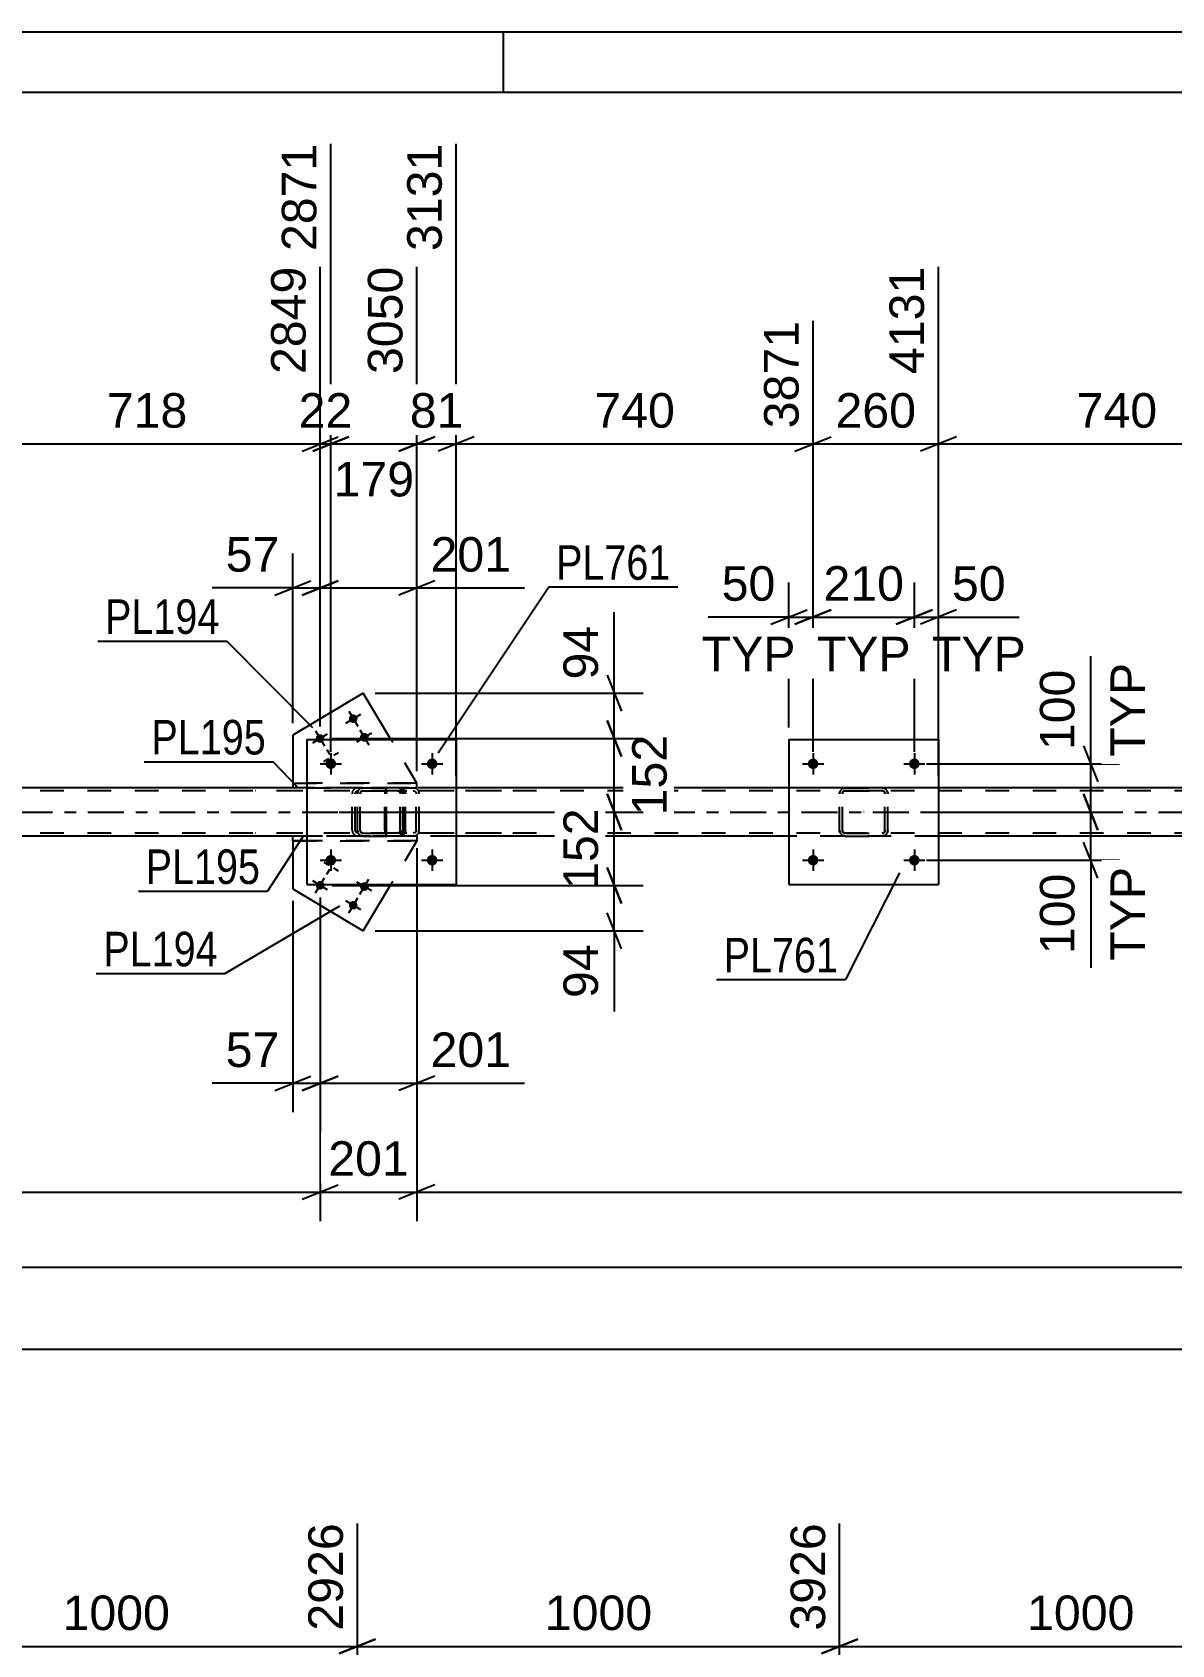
# Model space of a CAD drawing. Header units: millimetres. Extents: x -111 to 730, y -400 to 194.
# Drawn here: x 60.6 to 155.1, y 60.6 to 194.3 of the extents above; entities that cross this region are included whole.
import ezdxf

# ---------------------------------------------------------------- set-up
doc = ezdxf.new("R2010")
doc.units = ezdxf.units.MM
doc.linetypes.add('DXK_LINE_DOT2', pattern=[3.9198, 1.9599, -1.9599])
doc.linetypes.add('DXK_LINE_DOT3', pattern=[5.9187, 2.979, -0.9799, 0.9799, -0.9799])
doc.styles.add('Arial', font='ARIAL.TTF', dxfattribs={"height": 0.2})
doc.styles.add('Arial Narrow', font='ARIALN.TTF', dxfattribs={"height": 0.2})

# ---------------------------------------------------------------- blocks, each defined once
blk = doc.blocks.new('Unknown-203724211-1113')
at = {"color": 5, "linetype": 'Continuous'}
for p, q in [((729.67, 194.3), (-111.33, 194.3)), ((99.67, 189.3), (99.67, 194.3)), ((724.67, 189.3), (-106.33, 189.3))]:
    blk.add_line(p, q, dxfattribs=at)
blk = doc.blocks.new('Part-203724211-4743 - 4725')
at = {"color": 2, "linetype": 'Continuous'}
for p, q in [((123.35, 135.64), (123.35, 123.64)), ((123.35, 135.64), (135.75, 135.64)), ((135.75, 135.64), (135.75, 123.64)), ((123.35, 123.64), (135.75, 123.64))]:
    blk.add_line(p, q, dxfattribs=at)
blk = doc.blocks.new('Bolt-203724211-4801 - 4725')
at = {"linetype": 'Continuous'}
for points in [[(125.79, 125.64, -1), (124.91, 125.64, -1)], [(134.19, 125.64, -1), (133.31, 125.64, -1)]]:
    blk.add_hatch(color=1, dxfattribs=at).paths.add_polyline_path(points)
at = {"color": 1, "linetype": 'Continuous'}
for p, q in [((125.35, 126.52), (125.35, 124.76)), ((133.75, 126.52), (133.75, 124.76)), ((124.47, 125.64), (126.23, 125.64)), ((132.87, 125.64), (134.63, 125.64))]:
    blk.add_line(p, q, dxfattribs=at)
blk = doc.blocks.new('Part-203724211-4737 - 4725')
at = {"color": 2, "linetype": 'Continuous'}
for p, q in [((83.35, 135.64), (83.35, 123.64)), ((83.35, 135.64), (95.75, 135.64)), ((95.75, 135.64), (95.75, 123.64)), ((83.35, 123.64), (95.75, 123.64))]:
    blk.add_line(p, q, dxfattribs=at)
blk = doc.blocks.new('Part-203724211-4738 - 4725')
at = {"color": 7, "linetype": 'DXK_LINE_DOT2'}
for p, q in [((87.55, 131.16), (87.58, 131.35)), ((87.58, 131.35), (87.55, 131.16)), ((87.55, 128.12), (87.55, 131.16)), ((87.79, 131.16), (87.8, 131.26)), ((87.8, 131.26), (87.79, 131.16)), ((87.79, 128.12), (87.79, 131.16)), ((87.8, 131.26), (87.86, 131.33)), ((87.86, 131.33), (87.8, 131.26)), ((87.84, 131.61), (88.03, 131.64)), ((88.03, 131.64), (87.84, 131.61)), ((87.86, 131.33), (87.93, 131.39)), ((87.93, 131.39), (87.86, 131.33)), ((87.93, 131.39), (88.03, 131.4)), ((88.03, 131.4), (87.93, 131.39)), ((88.03, 131.64), (91.07, 131.64)), ((88.03, 131.64), (88.03, 131.64)), ((88.03, 131.64), (91.07, 131.64)), ((88.03, 131.4), (91.07, 131.4)), ((88.03, 131.4), (88.03, 131.4)), ((91.07, 131.4), (88.03, 131.4)), ((91.07, 131.64), (91.07, 131.64)), ((91.07, 131.64), (91.25, 131.61)), ((91.25, 131.61), (91.07, 131.64)), ((91.07, 131.4), (91.07, 131.4)), ((91.07, 131.4), (91.16, 131.39)), ((91.16, 131.39), (91.07, 131.4)), ((91.16, 131.39), (91.24, 131.33)), ((91.24, 131.33), (91.16, 131.39)), ((91.24, 131.33), (91.29, 131.26)), ((91.29, 131.26), (91.24, 131.33)), ((91.29, 131.26), (91.31, 131.16)), ((91.31, 131.16), (91.29, 131.26)), ((91.31, 128.12), (91.31, 131.16)), ((91.51, 131.35), (91.55, 131.16)), ((91.55, 131.16), (91.51, 131.35)), ((91.55, 128.12), (91.55, 131.16)), ((87.58, 127.94), (87.55, 128.12)), ((87.55, 128.12), (87.58, 127.94)), ((87.8, 128.03), (87.79, 128.12)), ((87.79, 128.12), (87.8, 128.03)), ((87.86, 127.95), (87.8, 128.03)), ((87.8, 128.03), (87.86, 127.95)), ((88.03, 127.64), (87.84, 127.68)), ((87.84, 127.68), (88.03, 127.64)), ((87.93, 127.9), (87.86, 127.95)), ((87.86, 127.95), (87.93, 127.9)), ((88.03, 127.88), (87.93, 127.9)), ((87.93, 127.9), (88.03, 127.88)), ((88.03, 127.88), (91.07, 127.88)), ((88.03, 127.88), (88.03, 127.88)), ((88.03, 127.88), (91.07, 127.88)), ((88.03, 127.64), (91.07, 127.64)), ((88.03, 127.64), (88.03, 127.64)), ((88.03, 127.64), (91.07, 127.64)), ((91.16, 127.9), (91.07, 127.88)), ((91.07, 127.88), (91.16, 127.9)), ((91.07, 127.88), (91.07, 127.88)), ((91.25, 127.68), (91.07, 127.64)), ((91.07, 127.64), (91.25, 127.68)), ((91.07, 127.64), (91.07, 127.64)), ((91.24, 127.95), (91.16, 127.9)), ((91.16, 127.9), (91.24, 127.95)), ((91.29, 128.03), (91.24, 127.95)), ((91.24, 127.95), (91.29, 128.03)), ((91.31, 128.12), (91.29, 128.03)), ((91.29, 128.03), (91.31, 128.12)), ((91.55, 128.12), (91.51, 127.94)), ((91.51, 127.94), (91.55, 128.12))]:
    blk.add_line(p, q, dxfattribs=at)
at = {"color": 7, "linetype": 'DXK_LINE_DOT3'}
blk.add_line((89.55, 129.64), (89.55, 129.65), dxfattribs=at)
at = {"color": 7, "linetype": 'DXK_LINE_DOT2'}
for centre, start, end in [((88.03, 131.16), 112.5, 157.5), ((88.03, 131.16), 112.5, 157.5), ((91.07, 131.16), 22.5, 67.5), ((91.07, 131.16), 22.5, 67.5), ((88.03, 128.12), 202.5, 247.5), ((88.03, 128.12), 202.5, 247.5), ((91.07, 128.12), 292.5, 337.5), ((91.07, 128.12), 292.5, 337.5)]:
    blk.add_arc(centre, 0.48, start, end, dxfattribs=at)
blk = doc.blocks.new('Part-203724211-4808 - 4725')
at = {"color": 7, "linetype": 'DXK_LINE_DOT2'}
for p, q in [((89.84, 131.35), (89.82, 131.16)), ((89.82, 128.12), (89.82, 131.16)), ((89.9, 131.5), (89.84, 131.35)), ((89.99, 131.61), (89.9, 131.5)), ((89.96, 131.16), (89.97, 131.26)), ((89.96, 128.12), (89.96, 131.16)), ((89.97, 131.26), (90, 131.33)), ((90.09, 131.64), (89.99, 131.61)), ((90, 131.33), (90.04, 131.39)), ((90.04, 131.39), (90.09, 131.4)), ((99.5, 131.64), (90.09, 131.64)), ((99.5, 131.4), (90.09, 131.4)), ((91.37, 131.64), (91.37, 131.4)), ((92.38, 131.61), (92.18, 131.64)), ((92.18, 131.4), (92.28, 131.39)), ((92.28, 131.39), (92.36, 131.33)), ((92.36, 131.33), (92.42, 131.26)), ((92.42, 131.26), (92.43, 131.16)), ((92.43, 128.12), (92.43, 131.16)), ((92.69, 131.16), (92.65, 131.35)), ((92.69, 128.12), (92.69, 131.16)), ((89.82, 128.12), (89.84, 127.94)), ((89.84, 127.94), (89.9, 127.78)), ((89.9, 127.78), (89.99, 127.68)), ((89.97, 128.03), (89.96, 128.12)), ((90, 127.95), (89.97, 128.03)), ((89.99, 127.68), (90.09, 127.64)), ((90.04, 127.9), (90, 127.95)), ((90.09, 127.88), (90.04, 127.9)), ((99.5, 127.88), (90.09, 127.88)), ((99.5, 127.64), (90.09, 127.64)), ((91.37, 127.64), (91.37, 127.88)), ((92.28, 127.9), (92.18, 127.88)), ((92.18, 127.64), (92.38, 127.68)), ((92.36, 127.95), (92.28, 127.9)), ((92.42, 128.03), (92.36, 127.95)), ((92.43, 128.12), (92.42, 128.03)), ((92.65, 127.94), (92.69, 128.12))]:
    blk.add_line(p, q, dxfattribs=at)
for centre, start, end in [((92.2, 131.15), 23.8494, 68.8059), ((92.2, 128.14), 291.1941, 336.1506)]:
    blk.add_arc(centre, 0.492, start, end, dxfattribs=at)
blk = doc.blocks.new('Part-203724211-4744 - 4725')
at = {"color": 7, "linetype": 'DXK_LINE_DOT2'}
for p, q in [((127.55, 131.16), (127.58, 131.35)), ((127.58, 131.35), (127.55, 131.16)), ((127.55, 128.12), (127.55, 131.16)), ((127.79, 131.16), (127.8, 131.26)), ((127.8, 131.26), (127.79, 131.16)), ((127.79, 128.12), (127.79, 131.16)), ((127.8, 131.26), (127.86, 131.33)), ((127.86, 131.33), (127.8, 131.26)), ((127.84, 131.61), (128.03, 131.64)), ((128.03, 131.64), (127.84, 131.61)), ((127.86, 131.33), (127.93, 131.39)), ((127.93, 131.39), (127.86, 131.33)), ((127.93, 131.39), (128.03, 131.4)), ((128.03, 131.4), (127.93, 131.39)), ((128.03, 131.64), (131.07, 131.64)), ((128.03, 131.64), (128.03, 131.64)), ((128.03, 131.64), (131.07, 131.64)), ((128.03, 131.4), (131.07, 131.4)), ((128.03, 131.4), (128.03, 131.4)), ((131.07, 131.4), (128.03, 131.4)), ((131.07, 131.64), (131.07, 131.64)), ((131.07, 131.64), (131.25, 131.61)), ((131.25, 131.61), (131.07, 131.64)), ((131.07, 131.4), (131.07, 131.4)), ((131.07, 131.4), (131.16, 131.39)), ((131.16, 131.39), (131.07, 131.4)), ((131.16, 131.39), (131.24, 131.33)), ((131.24, 131.33), (131.16, 131.39)), ((131.24, 131.33), (131.29, 131.26)), ((131.29, 131.26), (131.24, 131.33)), ((131.29, 131.26), (131.31, 131.16)), ((131.31, 131.16), (131.29, 131.26)), ((131.31, 128.12), (131.31, 131.16)), ((131.51, 131.35), (131.55, 131.16)), ((131.55, 131.16), (131.51, 131.35)), ((131.55, 128.12), (131.55, 131.16)), ((127.58, 127.94), (127.55, 128.12)), ((127.55, 128.12), (127.58, 127.94)), ((127.8, 128.03), (127.79, 128.12)), ((127.79, 128.12), (127.8, 128.03)), ((127.86, 127.95), (127.8, 128.03)), ((127.8, 128.03), (127.86, 127.95)), ((128.03, 127.64), (127.84, 127.68)), ((127.84, 127.68), (128.03, 127.64)), ((127.93, 127.9), (127.86, 127.95)), ((127.86, 127.95), (127.93, 127.9)), ((128.03, 127.88), (127.93, 127.9)), ((127.93, 127.9), (128.03, 127.88)), ((128.03, 127.88), (131.07, 127.88)), ((128.03, 127.88), (128.03, 127.88)), ((128.03, 127.88), (131.07, 127.88)), ((128.03, 127.64), (131.07, 127.64)), ((128.03, 127.64), (128.03, 127.64)), ((128.03, 127.64), (131.07, 127.64)), ((131.16, 127.9), (131.07, 127.88)), ((131.07, 127.88), (131.16, 127.9)), ((131.07, 127.88), (131.07, 127.88)), ((131.25, 127.68), (131.07, 127.64)), ((131.07, 127.64), (131.25, 127.68)), ((131.07, 127.64), (131.07, 127.64)), ((131.24, 127.95), (131.16, 127.9)), ((131.16, 127.9), (131.24, 127.95)), ((131.29, 128.03), (131.24, 127.95)), ((131.24, 127.95), (131.29, 128.03)), ((131.31, 128.12), (131.29, 128.03)), ((131.29, 128.03), (131.31, 128.12)), ((131.55, 128.12), (131.51, 127.94)), ((131.51, 127.94), (131.55, 128.12))]:
    blk.add_line(p, q, dxfattribs=at)
at = {"color": 7, "linetype": 'DXK_LINE_DOT3'}
blk.add_line((129.55, 129.64), (129.55, 129.65), dxfattribs=at)
at = {"color": 7, "linetype": 'DXK_LINE_DOT2'}
for centre, start, end in [((128.03, 131.16), 112.5, 157.5), ((128.03, 131.16), 112.5, 157.5), ((131.07, 131.16), 22.5, 67.5), ((131.07, 131.16), 22.5, 67.5), ((128.03, 128.12), 202.5, 247.5), ((128.03, 128.12), 202.5, 247.5), ((131.07, 128.12), 292.5, 337.5), ((131.07, 128.12), 292.5, 337.5)]:
    blk.add_arc(centre, 0.48, start, end, dxfattribs=at)
blk = doc.blocks.new('Part-203724211-4756 - 4725')
at = {"color": 7, "linetype": 'DXK_LINE_DOT2'}
for p, q in [((623.74, 131.4), (-29.49, 131.4)), ((623.74, 131.64), (-2.86, 131.64)), ((95.75, 131.64), (82.2, 131.64)), ((135.75, 131.64), (123.35, 131.64)), ((623.74, 127.88), (-29.49, 127.88)), ((95.75, 127.64), (82.2, 127.64)), ((135.75, 127.64), (123.35, 127.64))]:
    blk.add_line(p, q, dxfattribs=at)
at = {"color": 2, "linetype": 'Continuous'}
for p, q in [((82.2, 131.64), (55.75, 131.64)), ((123.35, 131.64), (95.75, 131.64)), ((163.35, 131.64), (135.75, 131.64)), ((82.2, 127.64), (55.75, 127.64)), ((123.35, 127.64), (95.75, 127.64)), ((163.35, 127.64), (135.75, 127.64))]:
    blk.add_line(p, q, dxfattribs=at)
at = {"color": 7, "linetype": 'DXK_LINE_DOT3'}
blk.add_line((-29.49, 129.64), (623.74, 129.64), dxfattribs=at)
blk = doc.blocks.new('Part-203724211-4826 - 4725')
at = {"color": 2, "linetype": 'Continuous'}
for p, q in [((82.2, 132.04), (82.2, 131.64)), ((82.2, 132.04), (83.35, 132.04)), ((83.35, 131.64), (82.2, 131.64))]:
    blk.add_line(p, q, dxfattribs=at)
at = {"color": 7, "linetype": 'DXK_LINE_DOT2'}
for p, q in [((92.49, 132.04), (83.35, 132.04)), ((83.35, 131.64), (92.49, 131.64)), ((92.49, 131.64), (92.49, 132.04))]:
    blk.add_line(p, q, dxfattribs=at)
blk = doc.blocks.new('Bolt-203724211-4799 - 4725')
at = {"linetype": 'Continuous'}
for points in [[(85.79, 125.64, -1), (84.91, 125.64, -1)], [(94.19, 125.64, -1), (93.31, 125.64, -1)]]:
    blk.add_hatch(color=1, dxfattribs=at).paths.add_polyline_path(points)
at = {"color": 1, "linetype": 'Continuous'}
for p, q in [((85.35, 126.52), (85.35, 124.76)), ((93.75, 126.52), (93.75, 124.76)), ((84.47, 125.64), (86.23, 125.64)), ((92.87, 125.64), (94.63, 125.64))]:
    blk.add_line(p, q, dxfattribs=at)
blk = doc.blocks.new('Bolt-203724211-4800 - 4725')
at = {"linetype": 'Continuous'}
for points in [[(125.79, 133.64, -1), (124.91, 133.64, -1)], [(134.19, 133.64, -1), (133.31, 133.64, -1)]]:
    blk.add_hatch(color=1, dxfattribs=at).paths.add_polyline_path(points)
at = {"color": 1, "linetype": 'Continuous'}
for p, q in [((125.35, 134.52), (125.35, 132.76)), ((133.75, 134.52), (133.75, 132.76)), ((124.47, 133.64), (126.23, 133.64)), ((132.87, 133.64), (134.63, 133.64))]:
    blk.add_line(p, q, dxfattribs=at)
blk = doc.blocks.new('Bolt-203724211-4804 - 4725')
at = {"linetype": 'Continuous'}
for points in [[(87.52, 137.56, -1), (86.9, 137.19, -1)], [(84.77, 135.92, -1), (84.15, 135.55, -1)], [(88.44, 136.02, -1), (87.82, 135.65, -1)]]:
    blk.add_hatch(color=1, dxfattribs=at).paths.add_polyline_path(points)
at = {"color": 1, "linetype": 'Continuous'}
for p, q in [((86.59, 137.01), (87.83, 137.75)), ((86.84, 138), (87.58, 136.76)), ((87.76, 136.45), (88.5, 135.22)), ((83.85, 135.37), (85.08, 136.11)), ((84.09, 136.36), (84.83, 135.12)), ((87.52, 135.46), (88.75, 136.2)), ((84.77, 133.82), (85.18, 134.07)), ((85.02, 134.81), (85.26, 134.4)), ((85.76, 133.57), (85.51, 133.99)), ((86, 134.56), (85.59, 134.32))]:
    blk.add_line(p, q, dxfattribs=at)
blk = doc.blocks.new('Bolt-203724211-4838 - 4725')
at = {"linetype": 'Continuous'}
for points in [[(85.79, 133.64, -1), (84.91, 133.64, -1)], [(94.19, 133.64, -1), (93.31, 133.64, -1)]]:
    blk.add_hatch(color=1, dxfattribs=at).paths.add_polyline_path(points)
at = {"color": 1, "linetype": 'Continuous'}
for p, q in [((85.35, 134.52), (85.35, 132.76)), ((93.75, 134.52), (93.75, 132.76)), ((84.47, 133.64), (86.23, 133.64)), ((92.87, 133.64), (94.63, 133.64))]:
    blk.add_line(p, q, dxfattribs=at)
blk = doc.blocks.new('Part-203724211-4971 - 4725')
at = {"color": 2, "linetype": 'Continuous'}
for p, q in [((88.04, 139.5), (82.2, 136.02)), ((90.34, 135.64), (88.04, 139.5)), ((82.2, 136.02), (82.2, 132.04))]:
    blk.add_line(p, q, dxfattribs=at)
at = {"color": 7, "linetype": 'DXK_LINE_DOT2'}
for p, q in [((92.49, 132.04), (90.34, 135.64)), ((82.2, 132.04), (92.49, 132.04))]:
    blk.add_line(p, q, dxfattribs=at)
blk = doc.blocks.new('Part-203724211-5010 - 4725')
at = {"color": 7, "linetype": 'DXK_LINE_DOT2'}
for p, q in [((90.86, 131.64), (79.08, 131.64)), ((90.86, 131.4), (79.08, 131.4)), ((87.15, 131.35), (87.11, 131.16)), ((87.11, 128.12), (87.11, 131.16)), ((87.37, 131.16), (87.39, 131.26)), ((87.37, 128.12), (87.37, 131.16)), ((87.39, 131.26), (87.44, 131.33)), ((87.62, 131.64), (87.43, 131.61)), ((87.44, 131.33), (87.52, 131.39)), ((87.52, 131.39), (87.62, 131.4)), ((91.05, 131.61), (90.86, 131.64)), ((90.86, 131.4), (90.95, 131.39)), ((90.95, 131.39), (91.04, 131.33)), ((91.04, 131.33), (91.09, 131.26)), ((91.09, 131.26), (91.11, 131.16)), ((91.11, 128.12), (91.11, 131.16)), ((91.37, 131.16), (91.33, 131.35)), ((91.37, 128.12), (91.37, 131.16)), ((90.86, 127.88), (79.08, 127.88)), ((90.86, 127.64), (79.08, 127.64)), ((87.11, 128.12), (87.15, 127.94)), ((87.39, 128.03), (87.37, 128.12)), ((87.44, 127.95), (87.39, 128.03)), ((87.43, 127.68), (87.62, 127.64)), ((87.52, 127.9), (87.44, 127.95)), ((87.62, 127.88), (87.52, 127.9)), ((90.95, 127.9), (90.86, 127.88)), ((90.86, 127.64), (91.05, 127.68)), ((91.04, 127.95), (90.95, 127.9)), ((91.09, 128.03), (91.04, 127.95)), ((91.11, 128.12), (91.09, 128.03)), ((91.33, 127.94), (91.37, 128.12))]:
    blk.add_line(p, q, dxfattribs=at)
for centre, start, end in [((87.6, 131.14), 110.7583, 155.68), ((90.88, 131.14), 24.32, 69.2417), ((87.6, 128.15), 204.32, 249.2417), ((90.88, 128.15), 290.7583, 335.68)]:
    blk.add_arc(centre, 0.496, start, end, dxfattribs=at)
blk = doc.blocks.new('Bolt-203724211-5011 - 4725')
at = {"linetype": 'Continuous'}
for points in [[(84.15, 123.74, -1), (84.77, 123.37, -1)], [(87.82, 123.64, -1), (88.44, 123.27, -1)], [(86.9, 122.09, -1), (87.52, 121.73, -1)]]:
    blk.add_hatch(color=1, dxfattribs=at).paths.add_polyline_path(points)
at = {"color": 1, "linetype": 'Continuous'}
for p, q in [((85.76, 125.71), (85.51, 125.3)), ((84.77, 125.47), (85.18, 125.22)), ((85.02, 124.48), (85.26, 124.89)), ((86, 124.73), (85.59, 124.97)), ((85.08, 123.18), (83.85, 123.92)), ((84.09, 122.93), (84.83, 124.17)), ((88.75, 123.09), (87.52, 123.82)), ((87.76, 122.84), (88.5, 124.07)), ((87.83, 121.54), (86.59, 122.28)), ((86.84, 121.29), (87.58, 122.53))]:
    blk.add_line(p, q, dxfattribs=at)
blk = doc.blocks.new('Part-203724211-5016 - 4725')
at = {"color": 2, "linetype": 'Continuous'}
for p, q in [((83.35, 127.64), (82.2, 127.64)), ((82.2, 127.24), (82.2, 127.64)), ((83.35, 127.24), (82.2, 127.24))]:
    blk.add_line(p, q, dxfattribs=at)
at = {"color": 7, "linetype": 'DXK_LINE_DOT2'}
for p, q in [((92.49, 127.64), (83.35, 127.64)), ((92.49, 127.24), (83.35, 127.24)), ((92.49, 127.64), (92.49, 127.24))]:
    blk.add_line(p, q, dxfattribs=at)
blk = doc.blocks.new('Part-203724211-5021 - 4725')
at = {"color": 2, "linetype": 'Continuous'}
for p, q in [((82.2, 127.24), (82.2, 123.27)), ((82.2, 123.27), (88.04, 119.78)), ((88.04, 119.78), (90.34, 123.64))]:
    blk.add_line(p, q, dxfattribs=at)
at = {"color": 7, "linetype": 'DXK_LINE_DOT2'}
for p, q in [((82.2, 127.24), (92.49, 127.24)), ((92.49, 127.24), (90.34, 123.64))]:
    blk.add_line(p, q, dxfattribs=at)
blk = doc.blocks.new('StraightDimension-203724211-3779 - 2778')
at = {"color": 7, "linetype": 'Continuous'}
for p, q in [((87.55, 17.65), (87.55, 70.64)), ((127.55, 17.65), (127.55, 70.64)), ((89.05, 61.05), (86.05, 59.85)), ((87.55, 60.45), (127.55, 60.45)), ((126.05, 59.85), (129.05, 61.05))]:
    blk.add_line(p, q, dxfattribs=at)
at = {"color": 0}
blk.add_wipeout([(112.59, 61.2), (112.59, 65.4), (102.5, 65.4), (102.5, 61.2)], dxfattribs=at)
at = {"color": 3, "style": 'Arial'}
blk.add_text('1000', height=2.865, dxfattribs=at).set_placement((103.1, 61.8))
at = {"color": 0, "linetype": 'Continuous'}
blk.add_wipeout([(126.95, 71.24), (122.75, 71.24), (122.75, 61.15), (126.95, 61.15)], dxfattribs=at)
at = {"color": 3, "linetype": 'Continuous', "style": 'Arial'}
blk.add_text('3926', height=2.865, rotation=90.0002, dxfattribs=at).set_placement((126.35, 61.75))
blk = doc.blocks.new('StraightDimension-203724211-3771 - 2778')
at = {"color": 7, "linetype": 'Continuous'}
for p, q in [((127.55, 17.65), (127.55, 70.64)), ((167.55, 17.65), (167.55, 70.64)), ((129.05, 61.05), (126.05, 59.85)), ((127.55, 60.45), (167.55, 60.45)), ((166.05, 59.85), (169.05, 61.05))]:
    blk.add_line(p, q, dxfattribs=at)
at = {"color": 0}
blk.add_wipeout([(152.59, 61.2), (152.59, 65.4), (142.5, 65.4), (142.5, 61.2)], dxfattribs=at)
at = {"color": 3, "style": 'Arial'}
blk.add_text('1000', height=2.865, dxfattribs=at).set_placement((143.1, 61.8))
at = {"color": 0, "linetype": 'Continuous'}
blk.add_wipeout([(166.95, 71.24), (162.75, 71.24), (162.75, 61.15), (166.95, 61.15)], dxfattribs=at)
at = {"color": 3, "linetype": 'Continuous', "style": 'Arial'}
blk.add_text('4926', height=2.865, rotation=90.0002, dxfattribs=at).set_placement((166.35, 61.75))
blk = doc.blocks.new('StraightDimension-203724211-3787 - 2778')
at = {"color": 7, "linetype": 'Continuous'}
for p, q in [((47.55, 17.65), (47.55, 70.64)), ((87.55, 17.65), (87.55, 70.64)), ((49.05, 61.05), (46.05, 59.85)), ((47.55, 60.45), (87.55, 60.45)), ((86.05, 59.85), (89.05, 61.05))]:
    blk.add_line(p, q, dxfattribs=at)
at = {"color": 0}
blk.add_wipeout([(72.59, 61.2), (72.59, 65.4), (62.5, 65.4), (62.5, 61.2)], dxfattribs=at)
at = {"color": 3, "style": 'Arial'}
blk.add_text('1000', height=2.865, dxfattribs=at).set_placement((63.1, 61.8))
at = {"color": 0, "linetype": 'Continuous'}
blk.add_wipeout([(86.95, 71.24), (82.75, 71.24), (82.75, 61.15), (86.95, 61.15)], dxfattribs=at)
at = {"color": 3, "linetype": 'Continuous', "style": 'Arial'}
blk.add_text('2926', height=2.865, rotation=90.0002, dxfattribs=at).set_placement((86.35, 61.75))
blk = doc.blocks.new('StraightDimension-203724211-5972 - 4725')
at = {"color": 7, "linetype": 'Continuous'}
for p, q in [((82.2, 137.02), (82.2, 151.07)), ((84.46, 136.74), (84.46, 151.07)), ((80.7, 147.62), (83.7, 148.82)), ((85.96, 148.82), (82.96, 147.62)), ((82.2, 148.22), (75.5, 148.22)), ((82.2, 148.22), (75.5, 148.22)), ((82.2, 148.22), (84.46, 148.22))]:
    blk.add_line(p, q, dxfattribs=at)
at = {"color": 0}
blk.add_wipeout([(81.68, 148.97), (81.68, 153.17), (76.03, 153.17), (76.03, 148.97)], dxfattribs=at)
at = {"color": 3, "style": 'Arial'}
blk.add_text('57', height=2.865, dxfattribs=at).set_placement((76.63, 149.57))
blk = doc.blocks.new('StraightDimension-203724211-5982 - 4725')
at = {"color": 7, "linetype": 'Continuous'}
for p, q in [((84.46, 136.74), (84.46, 151.07)), ((92.49, 133.04), (92.49, 151.07)), ((82.96, 147.62), (85.96, 148.82)), ((93.99, 148.82), (90.99, 147.62)), ((84.46, 148.22), (92.49, 148.22)), ((92.49, 148.22), (101.42, 148.22)), ((92.49, 148.22), (101.42, 148.22))]:
    blk.add_line(p, q, dxfattribs=at)
at = {"color": 0}
blk.add_wipeout([(100.89, 148.97), (100.89, 153.17), (93.02, 153.17), (93.02, 148.97)], dxfattribs=at)
at = {"color": 3, "style": 'Arial'}
blk.add_text('201', height=2.865, dxfattribs=at).set_placement((93.62, 149.57))
blk = doc.blocks.new('StraightDimension-203724211-5809 - 4725')
at = {"color": 7, "linetype": 'Continuous'}
for p, q in [((133.75, 134.64), (133.75, 148.66)), ((135.75, 136.64), (135.75, 148.66)), ((132.25, 145.21), (135.25, 146.41)), ((133.75, 145.81), (135.75, 145.81)), ((137.25, 146.41), (134.25, 145.21)), ((135.75, 145.81), (142.44, 145.81)), ((135.75, 145.81), (142.44, 145.81))]:
    blk.add_line(p, q, dxfattribs=at)
at = {"color": 0}
blk.add_wipeout([(141.92, 146.56), (141.92, 150.76), (136.27, 150.76), (136.27, 146.56)], dxfattribs=at)
at = {"color": 0, "linetype": 'Continuous'}
blk.add_wipeout([(143.58, 140.71), (143.58, 144.91), (134.61, 144.91), (134.61, 140.71)], dxfattribs=at)
at = {"color": 3, "style": 'Arial'}
blk.add_text('50', height=2.865, dxfattribs=at).set_placement((136.87, 147.16))
at = {"color": 3, "linetype": 'Continuous', "style": 'Arial'}
blk.add_text('TYP', height=2.865, dxfattribs=at).set_placement((135.21, 141.31))
blk = doc.blocks.new('StraightDimension-203724211-5839 - 4725')
at = {"color": 7, "linetype": 'Continuous'}
for p, q in [((148.38, 133.64), (148.38, 142.57)), ((148.38, 133.64), (148.38, 142.57)), ((147.78, 135.14), (148.98, 132.14)), ((134.75, 133.64), (150.78, 133.64)), ((148.38, 129.64), (148.38, 133.64)), ((148.98, 128.14), (147.78, 131.14)), ((134.75, 129.64), (150.78, 129.64))]:
    blk.add_line(p, q, dxfattribs=at)
at = {"color": 0}
blk.add_wipeout([(147.63, 142.04), (143.43, 142.04), (143.43, 134.17), (147.63, 134.17)], dxfattribs=at)
at = {"color": 0, "linetype": 'Continuous'}
blk.add_wipeout([(153.48, 142.59), (149.28, 142.59), (149.28, 133.62), (153.48, 133.62)], dxfattribs=at)
at = {"color": 3, "linetype": 'Continuous', "style": 'Arial'}
blk.add_text('TYP', height=2.865, rotation=90.0002, dxfattribs=at).set_placement((152.88, 134.22))
at = {"color": 3, "style": 'Arial'}
blk.add_text('100', height=2.865, rotation=90.0002, dxfattribs=at).set_placement((147.03, 134.77))
blk = doc.blocks.new('StraightDimension-203724211-5785 - 4725')
at = {"color": 7, "linetype": 'Continuous'}
blk.add_line((-30.13, 91.89), (658.24, 91.89), dxfattribs=at)
blk = doc.blocks.new('StraightDimension-203724211-12449 - 4725')
at = {"color": 7, "linetype": 'Continuous'}
for p, q in [((108.26, 137.24), (109.46, 134.24)), ((85.46, 135.74), (111.71, 135.74)), ((108.86, 129.64), (108.86, 135.74)), ((109.46, 128.14), (108.26, 131.14)), ((86.04, 129.64), (111.71, 129.64))]:
    blk.add_line(p, q, dxfattribs=at)
at = {"color": 0}
blk.add_wipeout([(113.81, 136.63), (109.61, 136.63), (109.61, 128.76), (113.81, 128.76)], dxfattribs=at)
at = {"color": 3, "style": 'Arial'}
blk.add_text('152', height=2.865, rotation=90.0002, dxfattribs=at).set_placement((113.21, 129.36))
blk = doc.blocks.new('StraightDimension-203724211-5963 - 4725')
at = {"color": 7, "linetype": 'Continuous'}
for p, q in [((92.49, 126.24), (92.49, 104.74)), ((84.46, 122.55), (84.46, 104.74)), ((82.96, 106.54), (85.96, 107.74)), ((84.46, 107.14), (92.49, 107.14)), ((93.99, 107.74), (90.99, 106.54)), ((92.49, 107.14), (101.42, 107.14)), ((92.49, 107.14), (101.42, 107.14))]:
    blk.add_line(p, q, dxfattribs=at)
at = {"color": 0}
blk.add_wipeout([(100.89, 107.89), (100.89, 112.09), (93.02, 112.09), (93.02, 107.89)], dxfattribs=at)
at = {"color": 3, "style": 'Arial'}
blk.add_text('201', height=2.865, dxfattribs=at).set_placement((93.62, 108.49))
blk = doc.blocks.new('StraightDimension-203724211-12448 - 4725')
at = {"color": 7, "linetype": 'Continuous'}
for p, q in [((108.86, 139.5), (108.86, 146.2)), ((108.86, 139.5), (108.86, 146.2)), ((108.26, 141), (109.46, 138)), ((89.04, 139.5), (111.26, 139.5)), ((108.86, 135.74), (108.86, 139.5)), ((109.46, 134.24), (108.26, 137.24)), ((85.46, 135.74), (111.26, 135.74))]:
    blk.add_line(p, q, dxfattribs=at)
at = {"color": 0}
blk.add_wipeout([(108.11, 145.68), (103.91, 145.68), (103.91, 140.03), (108.11, 140.03)], dxfattribs=at)
at = {"color": 3, "style": 'Arial'}
blk.add_text('94', height=2.865, rotation=90.0002, dxfattribs=at).set_placement((107.51, 140.63))
blk = doc.blocks.new('StraightDimension-203724211-5658 - 4725')
at = {"color": 7, "linetype": 'Continuous'}
for p, q in [((85.35, 134.64), (85.35, 185.06)), ((92.49, 133.04), (92.49, 174.86)), ((83.85, 159.56), (86.85, 160.76)), ((93.99, 160.76), (90.99, 159.56)), ((85.35, 160.16), (92.49, 160.16))]:
    blk.add_line(p, q, dxfattribs=at)
at = {"color": 0, "linetype": 'Continuous'}
blk.add_wipeout([(91.89, 175.46), (87.69, 175.46), (87.69, 165.36), (91.89, 165.36)], dxfattribs=at)
at = {"color": 0}
blk.add_wipeout([(92.86, 155.21), (92.86, 159.41), (84.98, 159.41), (84.98, 155.21)], dxfattribs=at)
at = {"color": 3, "linetype": 'Continuous', "style": 'Arial'}
blk.add_text('3050', height=2.865, rotation=90.0002, dxfattribs=at).set_placement((91.29, 165.96))
at = {"color": 3, "style": 'Arial'}
blk.add_text('179', height=2.865, dxfattribs=at).set_placement((85.58, 155.81))
blk = doc.blocks.new('StraightDimension-203724211-6047 - 4725')
at = {"color": 7, "linetype": 'Continuous'}
for p, q in [((13.47, 122.64), (13.47, 95.72)), ((84.46, 122.55), (84.46, 95.72)), ((14.97, 98.72), (11.97, 97.52)), ((13.47, 98.12), (84.46, 98.12)), ((82.96, 97.52), (85.96, 98.72))]:
    blk.add_line(p, q, dxfattribs=at)
at = {"color": 0}
blk.add_wipeout([(54.01, 98.87), (54.01, 103.07), (43.92, 103.07), (43.92, 98.87)], dxfattribs=at)
at = {"color": 3, "style": 'Arial'}
blk.add_text('1775', height=2.865, dxfattribs=at).set_placement((44.52, 99.47))
blk = doc.blocks.new('StraightDimension-203724211-5054 - 4725')
at = {"color": 7, "linetype": 'Continuous'}
blk.add_line((-29.49, 85.09), (657.6, 85.09), dxfattribs=at)
blk = doc.blocks.new('StraightDimension-203724211-5862 - 4725')
at = {"color": 7, "linetype": 'Continuous'}
for p, q in [((147.78, 131.14), (148.98, 128.14)), ((134.75, 129.64), (150.78, 129.64)), ((148.38, 125.64), (148.38, 129.64)), ((148.98, 124.14), (147.78, 127.14)), ((134.75, 125.64), (150.78, 125.64)), ((148.38, 125.64), (148.38, 116.72)), ((148.38, 125.64), (148.38, 116.72))]:
    blk.add_line(p, q, dxfattribs=at)
at = {"color": 0}
blk.add_wipeout([(147.63, 125.12), (143.43, 125.12), (143.43, 117.25), (147.63, 117.25)], dxfattribs=at)
at = {"color": 0, "linetype": 'Continuous'}
blk.add_wipeout([(153.48, 125.67), (149.28, 125.67), (149.28, 116.7), (153.48, 116.7)], dxfattribs=at)
at = {"color": 3, "style": 'Arial'}
blk.add_text('100', height=2.865, rotation=90.0002, dxfattribs=at).set_placement((147.03, 117.85))
at = {"color": 3, "linetype": 'Continuous', "style": 'Arial'}
blk.add_text('TYP', height=2.865, rotation=90.0002, dxfattribs=at).set_placement((152.88, 117.3))
blk = doc.blocks.new('StraightDimension-203724211-5583 - 4725')
at = {"color": 7, "linetype": 'Continuous'}
for p, q in [((135.75, 132.64), (135.75, 174.86)), ((165.35, 134.64), (165.35, 170.36)), ((137.25, 160.76), (134.25, 159.56)), ((163.85, 159.56), (166.85, 160.76)), ((135.75, 160.16), (165.35, 160.16))]:
    blk.add_line(p, q, dxfattribs=at)
at = {"color": 0}
blk.add_wipeout([(154.48, 160.91), (154.48, 165.11), (146.61, 165.11), (146.61, 160.91)], dxfattribs=at)
at = {"color": 3, "style": 'Arial'}
blk.add_text('740', height=2.865, dxfattribs=at).set_placement((147.21, 161.51))
at = {"color": 0, "linetype": 'Continuous'}
blk.add_wipeout([(164.75, 170.96), (160.55, 170.96), (160.55, 160.86), (164.75, 160.86)], dxfattribs=at)
at = {"color": 3, "linetype": 'Continuous', "style": 'Arial'}
blk.add_text('4871', height=2.865, rotation=90.0002, dxfattribs=at).set_placement((164.15, 161.46))
blk = doc.blocks.new('StraightDimension-203724211-5603 - 4725')
at = {"color": 7, "linetype": 'Continuous'}
for p, q in [((135.75, 132.64), (135.75, 174.86)), ((125.35, 134.64), (125.35, 170.36)), ((123.85, 159.56), (126.85, 160.76)), ((137.25, 160.76), (134.25, 159.56)), ((125.35, 160.16), (135.75, 160.16))]:
    blk.add_line(p, q, dxfattribs=at)
at = {"color": 0}
blk.add_wipeout([(134.48, 160.91), (134.48, 165.11), (126.61, 165.11), (126.61, 160.91)], dxfattribs=at)
at = {"color": 3, "style": 'Arial'}
blk.add_text('260', height=2.865, dxfattribs=at).set_placement((127.21, 161.51))
at = {"color": 0, "linetype": 'Continuous'}
blk.add_wipeout([(135.15, 175.46), (130.95, 175.46), (130.95, 165.36), (135.15, 165.36)], dxfattribs=at)
at = {"color": 3, "linetype": 'Continuous', "style": 'Arial'}
blk.add_text('4131', height=2.865, rotation=90.0002, dxfattribs=at).set_placement((134.55, 165.96))
blk = doc.blocks.new('StraightDimension-203724211-5623 - 4725')
at = {"color": 7, "linetype": 'Continuous'}
for p, q in [((95.75, 132.64), (95.75, 185.06)), ((125.35, 134.64), (125.35, 170.36)), ((97.25, 160.76), (94.25, 159.56)), ((123.85, 159.56), (126.85, 160.76)), ((95.75, 160.16), (125.35, 160.16))]:
    blk.add_line(p, q, dxfattribs=at)
at = {"color": 0}
blk.add_wipeout([(114.48, 160.91), (114.48, 165.11), (106.61, 165.11), (106.61, 160.91)], dxfattribs=at)
at = {"color": 3, "style": 'Arial'}
blk.add_text('740', height=2.865, dxfattribs=at).set_placement((107.21, 161.51))
at = {"color": 0, "linetype": 'Continuous'}
blk.add_wipeout([(124.75, 170.96), (120.55, 170.96), (120.55, 160.86), (124.75, 160.86)], dxfattribs=at)
at = {"color": 3, "linetype": 'Continuous', "style": 'Arial'}
blk.add_text('3871', height=2.865, rotation=90.0002, dxfattribs=at).set_placement((124.15, 161.46))
blk = doc.blocks.new('StraightDimension-203724211-5643 - 4725')
at = {"color": 7, "linetype": 'Continuous'}
for p, q in [((95.75, 132.64), (95.75, 185.06)), ((92.49, 133.04), (92.49, 174.86)), ((90.99, 159.56), (93.99, 160.76)), ((97.25, 160.76), (94.25, 159.56)), ((92.49, 160.16), (95.75, 160.16))]:
    blk.add_line(p, q, dxfattribs=at)
at = {"color": 0, "linetype": 'Continuous'}
blk.add_wipeout([(95.15, 185.66), (90.95, 185.66), (90.95, 175.56), (95.15, 175.56)], dxfattribs=at)
at = {"color": 0}
blk.add_wipeout([(96.94, 160.91), (96.94, 165.11), (91.3, 165.11), (91.3, 160.91)], dxfattribs=at)
at = {"color": 3, "linetype": 'Continuous', "style": 'Arial'}
blk.add_text('3131', height=2.865, rotation=90.0002, dxfattribs=at).set_placement((94.55, 176.16))
at = {"color": 3, "style": 'Arial'}
blk.add_text('81', height=2.865, dxfattribs=at).set_placement((91.9, 161.51))
blk = doc.blocks.new('StraightDimension-203724211-5669 - 4725')
at = {"color": 7, "linetype": 'Continuous'}
for p, q in [((85.35, 134.64), (85.35, 185.06)), ((84.46, 136.74), (84.46, 174.86)), ((82.96, 159.56), (85.96, 160.76)), ((86.85, 160.76), (83.85, 159.56)), ((84.46, 160.16), (85.35, 160.16))]:
    blk.add_line(p, q, dxfattribs=at)
at = {"color": 0, "linetype": 'Continuous'}
blk.add_wipeout([(84.75, 185.66), (80.55, 185.66), (80.55, 175.56), (84.75, 175.56)], dxfattribs=at)
at = {"color": 0}
blk.add_wipeout([(87.73, 160.91), (87.73, 165.11), (82.08, 165.11), (82.08, 160.91)], dxfattribs=at)
at = {"color": 3, "linetype": 'Continuous', "style": 'Arial'}
blk.add_text('2871', height=2.865, rotation=90.0002, dxfattribs=at).set_placement((84.15, 176.16))
at = {"color": 3, "style": 'Arial'}
blk.add_text('22', height=2.865, dxfattribs=at).set_placement((82.68, 161.51))
blk = doc.blocks.new('StraightDimension-203724211-5682 - 4725')
at = {"color": 7, "linetype": 'Continuous'}
for p, q in [((55.75, 132.64), (55.75, 174.86)), ((84.46, 136.74), (84.46, 174.86)), ((57.25, 160.76), (54.25, 159.56)), ((82.96, 159.56), (85.96, 160.76)), ((55.75, 160.16), (84.46, 160.16))]:
    blk.add_line(p, q, dxfattribs=at)
at = {"color": 0}
blk.add_wipeout([(74.04, 160.91), (74.04, 165.11), (66.17, 165.11), (66.17, 160.91)], dxfattribs=at)
at = {"color": 3, "style": 'Arial'}
blk.add_text('718', height=2.865, dxfattribs=at).set_placement((66.77, 161.51))
at = {"color": 0, "linetype": 'Continuous'}
blk.add_wipeout([(83.86, 175.46), (79.66, 175.46), (79.66, 165.36), (83.86, 165.36)], dxfattribs=at)
at = {"color": 3, "linetype": 'Continuous', "style": 'Arial'}
blk.add_text('2849', height=2.865, rotation=90.0002, dxfattribs=at).set_placement((83.26, 165.96))
blk = doc.blocks.new('StraightDimension-203724211-5796 - 4725')
at = {"color": 7, "linetype": 'Continuous'}
for p, q in [((123.35, 136.64), (123.35, 148.66)), ((125.35, 134.64), (125.35, 148.66)), ((123.35, 145.81), (116.65, 145.81)), ((123.35, 145.81), (116.65, 145.81)), ((121.85, 145.21), (124.85, 146.41)), ((123.35, 145.81), (125.35, 145.81)), ((126.85, 146.41), (123.85, 145.21))]:
    blk.add_line(p, q, dxfattribs=at)
at = {"color": 0}
blk.add_wipeout([(122.82, 146.56), (122.82, 150.76), (117.17, 150.76), (117.17, 146.56)], dxfattribs=at)
at = {"color": 0, "linetype": 'Continuous'}
blk.add_wipeout([(124.48, 140.71), (124.48, 144.91), (115.51, 144.91), (115.51, 140.71)], dxfattribs=at)
at = {"color": 3, "style": 'Arial'}
blk.add_text('50', height=2.865, dxfattribs=at).set_placement((117.77, 147.16))
at = {"color": 3, "linetype": 'Continuous', "style": 'Arial'}
blk.add_text('TYP', height=2.865, dxfattribs=at).set_placement((116.11, 141.31))
blk = doc.blocks.new('StraightDimension-203724211-5822 - 4725')
at = {"color": 7, "linetype": 'Continuous'}
for p, q in [((125.35, 134.64), (125.35, 148.66)), ((133.75, 134.64), (133.75, 148.66)), ((123.85, 145.21), (126.85, 146.41)), ((125.35, 145.81), (133.75, 145.81)), ((135.25, 146.41), (132.25, 145.21))]:
    blk.add_line(p, q, dxfattribs=at)
at = {"color": 0}
blk.add_wipeout([(133.48, 146.56), (133.48, 150.76), (125.61, 150.76), (125.61, 146.56)], dxfattribs=at)
at = {"color": 0, "linetype": 'Continuous'}
blk.add_wipeout([(134.03, 140.71), (134.03, 144.91), (125.06, 144.91), (125.06, 140.71)], dxfattribs=at)
at = {"color": 3, "style": 'Arial'}
blk.add_text('210', height=2.865, dxfattribs=at).set_placement((126.21, 147.16))
at = {"color": 3, "linetype": 'Continuous', "style": 'Arial'}
blk.add_text('TYP', height=2.865, dxfattribs=at).set_placement((125.66, 141.31))
blk = doc.blocks.new('StraightDimension-203724211-5953 - 4725')
at = {"color": 7, "linetype": 'Continuous'}
for p, q in [((82.2, 122.27), (82.2, 104.74)), ((84.46, 122.55), (84.46, 104.74)), ((82.2, 107.14), (75.5, 107.14)), ((82.2, 107.14), (75.5, 107.14)), ((80.7, 106.54), (83.7, 107.74)), ((82.2, 107.14), (84.46, 107.14)), ((85.96, 107.74), (82.96, 106.54))]:
    blk.add_line(p, q, dxfattribs=at)
at = {"color": 0}
blk.add_wipeout([(81.68, 107.89), (81.68, 112.09), (76.03, 112.09), (76.03, 107.89)], dxfattribs=at)
at = {"color": 3, "style": 'Arial'}
blk.add_text('57', height=2.865, dxfattribs=at).set_placement((76.63, 108.49))
blk = doc.blocks.new('StraightDimension-203724211-6024 - 4725')
at = {"color": 7, "linetype": 'Continuous'}
for p, q in [((92.49, 126.64), (92.49, 95.72)), ((93.99, 98.72), (90.99, 97.52)), ((92.49, 98.12), (657.6, 98.12))]:
    blk.add_line(p, q, dxfattribs=at)
blk = doc.blocks.new('StraightDimension-203724211-6037 - 4725')
at = {"color": 7, "linetype": 'Continuous'}
for p, q in [((92.49, 126.64), (92.49, 95.72)), ((84.46, 122.55), (84.46, 95.72)), ((82.96, 97.52), (85.96, 98.72)), ((84.46, 98.12), (92.49, 98.12)), ((93.99, 98.72), (90.99, 97.52))]:
    blk.add_line(p, q, dxfattribs=at)
at = {"color": 0}
blk.add_wipeout([(92.41, 98.87), (92.41, 103.07), (84.54, 103.07), (84.54, 98.87)], dxfattribs=at)
at = {"color": 3, "style": 'Arial'}
blk.add_text('201', height=2.865, dxfattribs=at).set_placement((85.14, 99.47))
blk = doc.blocks.new('StraightDimension-203724211-12450 - 4725')
at = {"color": 7, "linetype": 'Continuous'}
for p, q in [((108.26, 131.14), (109.46, 128.14)), ((86.04, 129.64), (111.26, 129.64)), ((108.86, 123.55), (108.86, 129.64)), ((109.46, 122.05), (108.26, 125.05)), ((85.46, 123.55), (111.26, 123.55))]:
    blk.add_line(p, q, dxfattribs=at)
at = {"color": 0}
blk.add_wipeout([(108.11, 130.53), (103.91, 130.53), (103.91, 122.66), (108.11, 122.66)], dxfattribs=at)
at = {"color": 3, "style": 'Arial'}
blk.add_text('152', height=2.865, rotation=90.0002, dxfattribs=at).set_placement((107.51, 123.26))
blk = doc.blocks.new('StraightDimension-203724211-12451 - 4725')
at = {"color": 7, "linetype": 'Continuous'}
for p, q in [((108.26, 125.05), (109.46, 122.05)), ((85.46, 123.55), (111.26, 123.55)), ((108.86, 119.78), (108.86, 123.55)), ((109.46, 118.28), (108.26, 121.28)), ((89.04, 119.78), (111.26, 119.78)), ((108.86, 119.78), (108.86, 113.09)), ((108.86, 119.78), (108.86, 113.09))]:
    blk.add_line(p, q, dxfattribs=at)
at = {"color": 0}
blk.add_wipeout([(108.11, 119.26), (103.91, 119.26), (103.91, 113.61), (108.11, 113.61)], dxfattribs=at)
at = {"color": 3, "style": 'Arial'}
blk.add_text('94', height=2.865, rotation=90.0002, dxfattribs=at).set_placement((107.51, 114.21))
blk = doc.blocks.new('Mark-203724211-4733 - 4725')
at = {"color": 0}
blk.add_wipeout([(113.53, 148.9), (113.53, 151.9), (104.03, 151.9), (104.03, 148.9)], dxfattribs=at)
blk.add_wipeout([(113.53, 148.9), (113.53, 151.9), (104.03, 151.9), (104.03, 148.9)], dxfattribs=at)
at = {"color": 30, "linetype": 'Continuous'}
for p, q in [((94.25, 134.54), (103.43, 148.3)), ((103.43, 148.3), (114.13, 148.3))]:
    blk.add_line(p, q, dxfattribs=at)
at = {"color": 3, "style": 'Arial Narrow'}
blk.add_text('PL761', height=2.863, dxfattribs=at).set_placement((104.03, 148.9))
blk = doc.blocks.new('Mark-203724211-4739 - 4725')
at = {"color": 0}
blk.add_wipeout([(127.44, 116.34), (127.44, 119.34), (117.93, 119.34), (117.93, 116.34)], dxfattribs=at)
blk.add_wipeout([(127.44, 116.34), (127.44, 119.34), (117.93, 119.34), (117.93, 116.34)], dxfattribs=at)
at = {"color": 30, "linetype": 'Continuous'}
for p in [(132.53, 124.59), (117.33, 115.74)]:
    blk.add_line(p, (128.04, 115.74), dxfattribs=at)
at = {"color": 3, "style": 'Arial Narrow'}
blk.add_text('PL761', height=2.863, dxfattribs=at).set_placement((117.93, 116.34))
blk = doc.blocks.new('Mark-203724211-4822 - 4725')
at = {"color": 0}
blk.add_wipeout([(79.97, 134.41), (79.97, 137.41), (70.47, 137.41), (70.47, 134.41)], dxfattribs=at)
blk.add_wipeout([(79.97, 134.41), (79.97, 137.41), (70.47, 137.41), (70.47, 134.41)], dxfattribs=at)
at = {"color": 30, "linetype": 'Continuous'}
for p in [(69.87, 133.81), (82.63, 131.64)]:
    blk.add_line(p, (80.57, 133.81), dxfattribs=at)
at = {"color": 3, "style": 'Arial Narrow'}
blk.add_text('PL195', height=2.863, dxfattribs=at).set_placement((70.47, 134.41))
blk = doc.blocks.new('Mark-203724211-4967 - 4725')
at = {"color": 0}
blk.add_wipeout([(76.13, 144.41), (76.13, 147.41), (66.62, 147.41), (66.62, 144.41)], dxfattribs=at)
blk.add_wipeout([(76.13, 144.41), (76.13, 147.41), (66.62, 147.41), (66.62, 144.41)], dxfattribs=at)
at = {"color": 30, "linetype": 'Continuous'}
for p in [(66.02, 143.81), (83.85, 136.61)]:
    blk.add_line(p, (76.73, 143.81), dxfattribs=at)
at = {"color": 3, "style": 'Arial Narrow'}
blk.add_text('PL194', height=2.863, dxfattribs=at).set_placement((66.62, 144.41))
blk = doc.blocks.new('Mark-203724211-5012 - 4725')
at = {"color": 0}
blk.add_wipeout([(79.5, 123.67), (79.5, 126.67), (69.99, 126.67), (69.99, 123.67)], dxfattribs=at)
blk.add_wipeout([(79.5, 123.67), (79.5, 126.67), (69.99, 126.67), (69.99, 123.67)], dxfattribs=at)
at = {"color": 30, "linetype": 'Continuous'}
for p in [(83.05, 127.64), (69.39, 123.07)]:
    blk.add_line(p, (80.1, 123.07), dxfattribs=at)
at = {"color": 3, "style": 'Arial Narrow'}
blk.add_text('PL195', height=2.863, dxfattribs=at).set_placement((69.99, 123.67))
blk = doc.blocks.new('Mark-203724211-5017 - 4725')
at = {"color": 0}
blk.add_wipeout([(75.99, 116.84), (75.99, 119.84), (66.48, 119.84), (66.48, 116.84)], dxfattribs=at)
blk.add_wipeout([(75.99, 116.84), (75.99, 119.84), (66.48, 119.84), (66.48, 116.84)], dxfattribs=at)
at = {"color": 30, "linetype": 'Continuous'}
for p in [(86.08, 121.84), (65.88, 116.24)]:
    blk.add_line(p, (76.59, 116.24), dxfattribs=at)
at = {"color": 3, "style": 'Arial Narrow'}
blk.add_text('PL194', height=2.863, dxfattribs=at).set_placement((66.48, 116.84))

msp = doc.modelspace()

# ---------------------------------------------------------------- block references
for name in ['Unknown-203724211-1113', 'Part-203724211-4971 - 4725', 'Bolt-203724211-4804 - 4725', 'Part-203724211-4737 - 4725', 'Part-203724211-4743 - 4725', 'Bolt-203724211-4838 - 4725', 'Bolt-203724211-4800 - 4725', 'Part-203724211-4756 - 4725', 'Part-203724211-5010 - 4725', 'Part-203724211-4826 - 4725', 'Part-203724211-4738 - 4725', 'Part-203724211-4808 - 4725', 'Part-203724211-4744 - 4725', 'Part-203724211-5016 - 4725', 'Part-203724211-5021 - 4725', 'Bolt-203724211-5011 - 4725', 'Bolt-203724211-4799 - 4725', 'Bolt-203724211-4801 - 4725']:
    msp.add_blockref(name, (0, 0))

# ---------------------------------------------------------------- next in the draw order: block references
for name in ['StraightDimension-203724211-5972 - 4725', 'StraightDimension-203724211-5809 - 4725', 'StraightDimension-203724211-5785 - 4725', 'StraightDimension-203724211-3779 - 2778']:
    msp.add_blockref(name, (0, 0))

# ---------------------------------------------------------------- next in the draw order: block references
for name in ['StraightDimension-203724211-5982 - 4725', 'StraightDimension-203724211-5839 - 4725', 'StraightDimension-203724211-5963 - 4725', 'StraightDimension-203724211-3787 - 2778', 'StraightDimension-203724211-3771 - 2778']:
    msp.add_blockref(name, (0, 0))

# ---------------------------------------------------------------- next in the draw order: block references
for name in ['StraightDimension-203724211-5583 - 4725', 'StraightDimension-203724211-12449 - 4725', 'StraightDimension-203724211-6047 - 4725']:
    msp.add_blockref(name, (0, 0))

# ---------------------------------------------------------------- next in the draw order: block references
for name in ['StraightDimension-203724211-5603 - 4725', 'StraightDimension-203724211-12448 - 4725', 'StraightDimension-203724211-5054 - 4725']:
    msp.add_blockref(name, (0, 0))

# ---------------------------------------------------------------- next in the draw order: block references
for name in ['StraightDimension-203724211-5658 - 4725', 'StraightDimension-203724211-5862 - 4725', 'StraightDimension-203724211-5953 - 4725']:
    msp.add_blockref(name, (0, 0))

# ---------------------------------------------------------------- next in the draw order: block references
for name in ['StraightDimension-203724211-5669 - 4725', 'StraightDimension-203724211-5623 - 4725', 'StraightDimension-203724211-6024 - 4725']:
    msp.add_blockref(name, (0, 0))

# ---------------------------------------------------------------- next in the draw order: block references
for name in ['StraightDimension-203724211-5643 - 4725', 'StraightDimension-203724211-5682 - 4725', 'StraightDimension-203724211-5796 - 4725', 'StraightDimension-203724211-6037 - 4725', 'Mark-203724211-4739 - 4725']:
    msp.add_blockref(name, (0, 0))

# ---------------------------------------------------------------- next in the draw order: block references
for name in ['Mark-203724211-4733 - 4725', 'StraightDimension-203724211-5822 - 4725', 'Mark-203724211-4822 - 4725', 'StraightDimension-203724211-12450 - 4725', 'Mark-203724211-5012 - 4725']:
    msp.add_blockref(name, (0, 0))

# ---------------------------------------------------------------- next in the draw order: block references
for name in ['Mark-203724211-4967 - 4725', 'StraightDimension-203724211-12451 - 4725']:
    msp.add_blockref(name, (0, 0))

# ---------------------------------------------------------------- next in the draw order: block references
msp.add_blockref('Mark-203724211-5017 - 4725', (0, 0))

doc.saveas('drawing.dxf')
